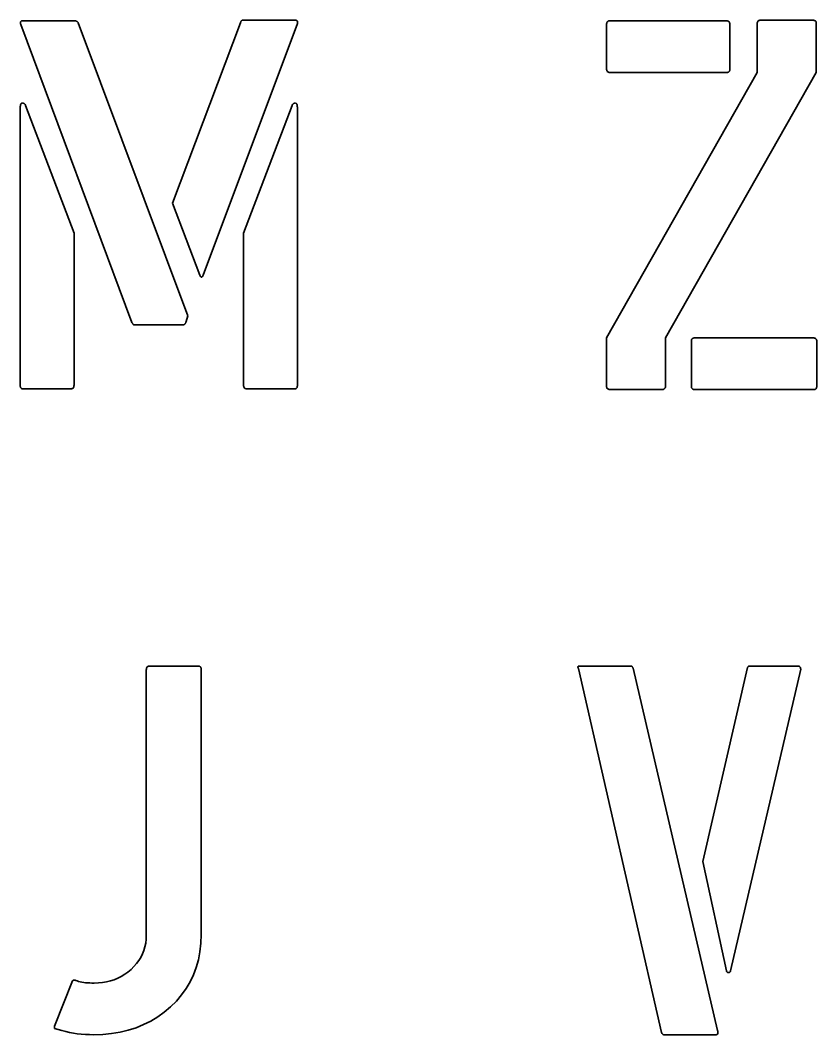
# Model space of a CAD drawing. Extents: x 10 to 410, y -69 to 348.
# Drawn here: x 235.9 to 279.2, y 86 to 141 of the extents above; entities that cross this region are included whole.
import ezdxf

# ---------------------------------------------------------------- set-up
doc = ezdxf.new("R2010")
doc.units = 0

msp = doc.modelspace()

# ---------------------------------------------------------------- linework, layer by layer
at = {"color": 7, "lineweight": 35, "ltscale": 0.000654}
for p, q in [((235.952866, 140.902008), (235.955704, 140.928009)), ((238.904572, 88.960007), (238.929718, 88.95285))]:
    msp.add_line(p, q, dxfattribs=at)
at = {"color": 7, "lineweight": 35, "ltscale": 0.000753}
msp.add_line((235.955704, 140.872009), (235.952866, 140.902008), dxfattribs=at)
at = {"color": 7, "lineweight": 35, "ltscale": 0.00059}
msp.add_line((235.955704, 140.928009), (235.964279, 140.950012), dxfattribs=at)
at = {"color": 7, "lineweight": 35, "ltscale": 0.000574}
for p, q in [((235.964279, 140.950012), (235.978561, 140.968002)), ((236.042572, 136.535431), (236.064285, 136.542862)), ((250.864288, 136.542862), (250.886002, 136.535431))]:
    msp.add_line(p, q, dxfattribs=at)
at = {"color": 7, "lineweight": 35, "ltscale": 0.000611}
for p, q in [((235.978561, 140.968002), (235.998581, 140.98201)), ((274.422852, 138.283997), (274.412842, 138.261719)), ((279.137146, 121.084), (279.127136, 121.061722)), ((245.673141, 105.987137), (245.695435, 105.977142))]:
    msp.add_line(p, q, dxfattribs=at)
at = {"color": 7, "lineweight": 35, "ltscale": 0.00069}
for p, q in [((235.998581, 140.98201), (236.024292, 140.992004)), ((274.417725, 140.916), (274.427734, 140.890289)), ((236.210571, 136.451431), (236.223709, 136.427155)), ((250.704849, 136.427155), (250.718002, 136.451431)), ((279.132019, 123.716003), (279.142029, 123.690292)), ((235.968002, 121.112579), (235.957993, 121.13829)), ((250.970566, 121.13829), (250.960571, 121.112579)), ((267.768005, 121.084), (267.757996, 121.109711)), ((242.869705, 105.981995), (242.895432, 105.992004))]:
    msp.add_line(p, q, dxfattribs=at)
at = {"color": 7, "lineweight": 35, "ltscale": 0.0008}
msp.add_line((236.024292, 140.992004), (236.05571, 140.998016), dxfattribs=at)
at = {"color": 7, "lineweight": 35, "ltscale": 0.00093}
msp.add_line((236.05571, 140.998016), (236.09285, 141), dxfattribs=at)
at = {"color": 7, "lineweight": 35, "ltscale": 0.070715}
for p, q in [((236.09285, 141), (238.921432, 141)), ((273.680023, 86), (270.85144, 86))]:
    msp.add_line(p, q, dxfattribs=at)
at = {"color": 7, "lineweight": 35, "ltscale": 0.000558}
for p, q in [((238.921432, 141), (238.94371, 140.998871)), ((239.053421, 140.944), (239.067719, 140.926865)), ((236.005997, 136.5103), (236.023148, 136.524582)), ((236.064285, 136.542862), (236.086563, 136.541443)), ((250.841995, 136.541443), (250.864288, 136.542862)), ((250.905426, 136.524582), (250.922562, 136.5103))]:
    msp.add_line(p, q, dxfattribs=at)
at = {"color": 7, "lineweight": 35, "ltscale": 0.000536}
msp.add_line((238.94371, 140.998871), (238.964859, 140.995438), dxfattribs=at)
at = {"color": 7, "lineweight": 35, "ltscale": 0.00052}
for p, q in [((238.964859, 140.995438), (238.984848, 140.989716)), ((239.021439, 140.971436), (239.03801, 140.958862))]:
    msp.add_line(p, q, dxfattribs=at)
at = {"color": 7, "lineweight": 35, "ltscale": 0.000512}
for p, q in [((238.984848, 140.989716), (239.003708, 140.98172)), ((239.003708, 140.98172), (239.021439, 140.971436))]:
    msp.add_line(p, q, dxfattribs=at)
at = {"color": 7, "lineweight": 35, "ltscale": 0.000535}
msp.add_line((239.03801, 140.958862), (239.053421, 140.944), dxfattribs=at)
at = {"color": 7, "lineweight": 35, "ltscale": 0.000586}
msp.add_line((239.067719, 140.926865), (239.080856, 140.90744), dxfattribs=at)
at = {"color": 7, "lineweight": 35, "ltscale": 0.00062}
for p, q in [((239.080856, 140.90744), (239.09285, 140.885727)), ((279.058563, 121.006851), (279.034302, 121.001709)), ((245.75029, 105.908569), (245.755432, 105.884293))]:
    msp.add_line(p, q, dxfattribs=at)
at = {"color": 7, "lineweight": 35, "ltscale": 0.424024}
msp.add_line((239.09285, 140.885727), (245.035721, 125.000015), dxfattribs=at)
at = {"color": 7, "lineweight": 35, "ltscale": 0.261086}
msp.add_line((244.207138, 131.114288), (247.892868, 140.885727), dxfattribs=at)
at = {"color": 7, "lineweight": 35, "ltscale": 0.000697}
msp.add_line((247.892868, 140.885727), (247.899139, 140.912872), dxfattribs=at)
at = {"color": 7, "lineweight": 35, "ltscale": 0.000635}
msp.add_line((247.899139, 140.912872), (247.90657, 140.937149), dxfattribs=at)
at = {"color": 7, "lineweight": 35, "ltscale": 0.000577}
for p, q in [((247.90657, 140.937149), (247.915146, 140.958588)), ((279.106018, 140.958572), (279.114563, 140.937149)), ((274.365723, 138.215424), (274.344299, 138.206863)), ((245.741714, 105.930008), (245.75029, 105.908569))]:
    msp.add_line(p, q, dxfattribs=at)
at = {"color": 7, "lineweight": 35, "ltscale": 0.000524}
for p, q in [((247.915146, 140.958588), (247.92485, 140.977158)), ((250.978561, 140.985718), (250.987717, 140.966858))]:
    msp.add_line(p, q, dxfattribs=at)
at = {"color": 7, "lineweight": 35, "ltscale": 0.000477}
msp.add_line((247.92485, 140.977158), (247.935715, 140.992859), dxfattribs=at)
at = {"color": 7, "lineweight": 35, "ltscale": 0.00044}
msp.add_line((247.935715, 140.992859), (247.947708, 141.005722), dxfattribs=at)
at = {"color": 7, "lineweight": 35, "ltscale": 0.000413}
msp.add_line((247.947708, 141.005722), (247.960861, 141.015717), dxfattribs=at)
at = {"color": 7, "lineweight": 35, "ltscale": 0.000399}
msp.add_line((247.960861, 141.015717), (247.975143, 141.022873), dxfattribs=at)
at = {"color": 7, "lineweight": 35, "ltscale": 0.0004}
msp.add_line((247.975143, 141.022873), (247.99057, 141.027145), dxfattribs=at)
at = {"color": 7, "lineweight": 35, "ltscale": 0.000416}
for p, q in [((247.99057, 141.027145), (248.007141, 141.02858)), ((274.365723, 89.371429), (274.349121, 89.372284))]:
    msp.add_line(p, q, dxfattribs=at)
at = {"color": 7, "lineweight": 35, "ltscale": 0.071429}
for p, q in [((248.007141, 141.02858), (250.864288, 141.02858)), ((276.092834, 141.02858), (278.950012, 141.02858)), ((266.251434, 106), (269.108582, 106))]:
    msp.add_line(p, q, dxfattribs=at)
at = {"color": 7, "lineweight": 35, "ltscale": 0.000801}
msp.add_line((250.864288, 141.02858), (250.896286, 141.026871), dxfattribs=at)
at = {"color": 7, "lineweight": 35, "ltscale": 0.000698}
msp.add_line((250.896286, 141.026871), (250.923721, 141.021729), dxfattribs=at)
at = {"color": 7, "lineweight": 35, "ltscale": 0.00061}
for p, q in [((250.923721, 141.021729), (250.946579, 141.013153)), ((279.037415, 141.015717), (279.059692, 141.005722))]:
    msp.add_line(p, q, dxfattribs=at)
at = {"color": 7, "lineweight": 35, "ltscale": 0.000547}
for p, q in [((250.946579, 141.013153), (250.964859, 141.00116)), ((236.146561, 136.520004), (236.164291, 136.507156)), ((250.764282, 136.507156), (250.781998, 136.520004)), ((266.205719, 105.908569), (266.201447, 105.930008))]:
    msp.add_line(p, q, dxfattribs=at)
at = {"color": 7, "lineweight": 35, "ltscale": 0.000516}
msp.add_line((250.964859, 141.00116), (250.978561, 140.985718), dxfattribs=at)
at = {"color": 7, "lineweight": 35, "ltscale": 0.000846}
msp.add_line((250.987717, 140.889725), (250.978561, 140.857147), dxfattribs=at)
at = {"color": 7, "lineweight": 35, "ltscale": 0.000569}
msp.add_line((250.987717, 140.966858), (250.992294, 140.94458), dxfattribs=at)
at = {"color": 7, "lineweight": 35, "ltscale": 0.000738}
for p, q in [((250.992294, 140.918869), (250.987717, 140.889725)), ((238.846298, 121.126587), (238.832291, 121.100586)), ((248.096298, 121.100586), (248.082291, 121.126587)), ((270.932007, 121.098007), (270.917999, 121.072006)), ((238.792282, 121.060577), (238.766281, 121.046585)), ((248.162277, 121.046585), (248.136276, 121.060577)), ((270.877991, 121.031998), (270.85199, 121.018005))]:
    msp.add_line(p, q, dxfattribs=at)
at = {"color": 7, "lineweight": 35, "ltscale": 0.000643}
msp.add_line((250.992294, 140.94458), (250.992294, 140.918869), dxfattribs=at)
at = {"color": 7, "lineweight": 35, "ltscale": 0.00078}
for p, q in [((267.756836, 140.871994), (267.765442, 140.901993)), ((275.928284, 140.900574), (275.936859, 140.930573)), ((267.765442, 138.298004), (267.756836, 138.328003)), ((272.356873, 123.671997), (272.365417, 123.701996)), ((279.022003, 123.793137), (279.052002, 123.784576)), ((272.365417, 121.098007), (272.356873, 121.128006)), ((236.078003, 121.035431), (236.047989, 121.044006)), ((250.880569, 121.044006), (250.850571, 121.035431)), ((242.792572, 105.871994), (242.801147, 105.901993)), ((278.152008, 105.993149), (278.182007, 105.984573))]:
    msp.add_line(p, q, dxfattribs=at)
at = {"color": 7, "lineweight": 35, "ltscale": 0.000716}
for p, q in [((267.765442, 140.901993), (267.777405, 140.927994)), ((274.337708, 140.984573), (274.363708, 140.97258)), ((275.936859, 140.930573), (275.948853, 140.956573)), ((267.777405, 138.272003), (267.765442, 138.298004)), ((272.365417, 123.701996), (272.377441, 123.727997)), ((279.052002, 123.784576), (279.078003, 123.772568)), ((272.377441, 121.072006), (272.365417, 121.098007)), ((236.047989, 121.044006), (236.022003, 121.056015)), ((250.90657, 121.056015), (250.880569, 121.044006)), ((267.848022, 121.015427), (267.822021, 121.027435)), ((242.801147, 105.901993), (242.813141, 105.927994)), ((278.182007, 105.984573), (278.208008, 105.97258))]:
    msp.add_line(p, q, dxfattribs=at)
at = {"color": 7, "lineweight": 35, "ltscale": 0.000672}
for p, q in [((267.777405, 140.927994), (267.792847, 140.949997)), ((274.363708, 140.97258), (274.385712, 140.957138)), ((275.948853, 140.956573), (275.964294, 140.978577)), ((267.792847, 138.25), (267.777405, 138.272003)), ((272.377441, 123.727997), (272.392853, 123.75)), ((236.022003, 121.056015), (236, 121.071442)), ((250.928574, 121.071442), (250.90657, 121.056015)), ((272.392853, 121.050003), (272.377441, 121.072006)), ((267.822021, 121.027435), (267.799988, 121.042862)), ((242.813141, 105.927994), (242.828568, 105.949997))]:
    msp.add_line(p, q, dxfattribs=at)
at = {"color": 7, "lineweight": 35, "ltscale": 0.000652}
for p, q in [((267.792847, 140.949997), (267.811707, 140.968002)), ((275.964294, 140.978577), (275.983154, 140.996567)), ((267.811707, 138.23201), (267.792847, 138.25)), ((272.392853, 123.75), (272.411713, 123.768005)), ((279.099976, 123.757141), (279.117981, 123.738281)), ((236, 121.071442), (235.98201, 121.090302)), ((250.946579, 121.090302), (250.928574, 121.071442)), ((267.799988, 121.042862), (267.781982, 121.061722)), ((272.411713, 121.031998), (272.392853, 121.050003)), ((242.828568, 105.949997), (242.847427, 105.968002)), ((278.22998, 105.957138), (278.247986, 105.938278))]:
    msp.add_line(p, q, dxfattribs=at)
at = {"color": 7, "lineweight": 35, "ltscale": 0.000658}
for p, q in [((267.811707, 140.968002), (267.833984, 140.981995)), ((274.403687, 140.938278), (274.417725, 140.916)), ((275.983154, 140.996567), (276.005432, 141.010574)), ((267.833984, 138.218002), (267.811707, 138.23201)), ((272.411713, 123.768005), (272.434021, 123.781998)), ((279.117981, 123.738281), (279.132019, 123.716003)), ((235.98201, 121.090302), (235.968002, 121.112579)), ((250.960571, 121.112579), (250.946579, 121.090302)), ((272.434021, 121.018005), (272.411713, 121.031998)), ((242.847427, 105.968002), (242.869705, 105.981995)), ((278.247986, 105.938278), (278.262024, 105.916))]:
    msp.add_line(p, q, dxfattribs=at)
at = {"color": 7, "lineweight": 35, "ltscale": 0.000691}
for p, q in [((267.833984, 140.981995), (267.859741, 140.992004)), ((267.859741, 138.207993), (267.833984, 138.218002))]:
    msp.add_line(p, q, dxfattribs=at)
at = {"color": 7, "lineweight": 35, "ltscale": 0.000743}
for p, q in [((267.859741, 140.992004), (267.888855, 140.998001)), ((267.888855, 138.201996), (267.859741, 138.207993)), ((273.794006, 86.112), (273.793152, 86.082291))]:
    msp.add_line(p, q, dxfattribs=at)
at = {"color": 7, "lineweight": 35, "ltscale": 0.000816}
for p, q in [((267.888855, 140.998001), (267.921448, 141)), ((274.433716, 140.861145), (274.43573, 140.828568)), ((267.921448, 138.199997), (267.888855, 138.201996)), ((272.488861, 123.798004), (272.521423, 123.800003)), ((279.14801, 123.661148), (279.150024, 123.628571)), ((235.952011, 121.167435), (235.949997, 121.200012)), ((250.978561, 121.200012), (250.976578, 121.167435)), ((267.752014, 121.138855), (267.75, 121.171432)), ((272.521423, 121), (272.488861, 121.001999)), ((242.924576, 105.998001), (242.957138, 106)), ((245.585709, 106), (245.618301, 105.998566)), ((278.278015, 105.861145), (278.280029, 105.828568))]:
    msp.add_line(p, q, dxfattribs=at)
at = {"color": 7, "lineweight": 35, "ltscale": 0.157857}
msp.add_line((267.921448, 141), (274.235718, 141), dxfattribs=at)
at = {"color": 7, "lineweight": 35, "ltscale": 0.000951}
for p, q in [((274.235718, 141), (274.273712, 140.998291)), ((267.75, 140.800003), (267.751709, 140.837997)), ((275.921448, 140.828568), (275.923157, 140.866577)), ((267.751709, 138.362), (267.75, 138.399994)), ((272.349976, 123.600006), (272.351715, 123.638)), ((238.864288, 121.228577), (238.862289, 121.190582)), ((248.066284, 121.190582), (248.064285, 121.228577)), ((270.950012, 121.199997), (270.947998, 121.162003)), ((272.351715, 121.162003), (272.349976, 121.199997)), ((236.150009, 121.02858), (236.112, 121.030289)), ((238.702286, 121.030579), (238.664291, 121.02858)), ((250.816574, 121.030289), (250.77858, 121.02858)), ((242.785721, 105.800003), (242.78743, 105.837997))]:
    msp.add_line(p, q, dxfattribs=at)
at = {"color": 7, "lineweight": 35, "ltscale": 0.00086}
for p, q in [((274.273712, 140.998291), (274.307739, 140.993149)), ((275.923157, 140.866577), (275.928284, 140.900574)), ((267.751709, 140.837997), (267.756836, 140.871994)), ((267.756836, 138.328003), (267.751709, 138.362)), ((272.351715, 123.638), (272.356873, 123.671997)), ((278.987976, 123.798279), (279.022003, 123.793137)), ((272.356873, 121.128006), (272.351715, 121.162003)), ((236.112, 121.030289), (236.078003, 121.035431)), ((250.850571, 121.035431), (250.816574, 121.030289)), ((267.911987, 121.001709), (267.877991, 121.006851)), ((242.78743, 105.837997), (242.792572, 105.871994)), ((278.117981, 105.998291), (278.152008, 105.993149))]:
    msp.add_line(p, q, dxfattribs=at)
at = {"color": 7, "lineweight": 35, "ltscale": 0.000779}
for p, q in [((274.307739, 140.993149), (274.337708, 140.984573)), ((267.877991, 121.006851), (267.848022, 121.015427))]:
    msp.add_line(p, q, dxfattribs=at)
at = {"color": 7, "lineweight": 35, "ltscale": 0.000651}
for p, q in [((274.385712, 140.957138), (274.403687, 140.938278)), ((244.913132, 124.598297), (244.899704, 124.576004))]:
    msp.add_line(p, q, dxfattribs=at)
at = {"color": 7, "lineweight": 35, "ltscale": 0.000744}
for p, q in [((274.427734, 140.890289), (274.433716, 140.861145)), ((272.459717, 123.792007), (272.488861, 123.798004)), ((279.142029, 123.690292), (279.14801, 123.661148)), ((235.957993, 121.13829), (235.952011, 121.167435)), ((250.976578, 121.167435), (250.970566, 121.13829)), ((267.757996, 121.109711), (267.752014, 121.138855)), ((272.488861, 121.001999), (272.459717, 121.007996)), ((242.895432, 105.992004), (242.924576, 105.998001)), ((278.272003, 105.890289), (278.278015, 105.861145))]:
    msp.add_line(p, q, dxfattribs=at)
at = {"color": 7, "lineweight": 35, "ltscale": 0.000689}
for p, q in [((276.005432, 141.010574), (276.031128, 141.020569)), ((272.434021, 123.781998), (272.459717, 123.792007)), ((272.459717, 121.007996), (272.434021, 121.018005)), ((278.262024, 105.916), (278.272003, 105.890289))]:
    msp.add_line(p, q, dxfattribs=at)
at = {"color": 7, "lineweight": 35, "ltscale": 0.000745}
msp.add_line((276.031128, 141.020569), (276.060303, 141.026566), dxfattribs=at)
at = {"color": 7, "lineweight": 35, "ltscale": 0.000815}
for p, q in [((276.060303, 141.026566), (276.092834, 141.02858)), ((278.950012, 141.02858), (278.982574, 141.027145)), ((274.43573, 138.371429), (274.434265, 138.338852)), ((279.150024, 121.171432), (279.14856, 121.138855))]:
    msp.add_line(p, q, dxfattribs=at)
at = {"color": 7, "lineweight": 35, "ltscale": 0.000736}
for p, q in [((278.982574, 141.027145), (279.011719, 141.022858)), ((274.434265, 138.338852), (274.429993, 138.309708)), ((279.14856, 121.138855), (279.144287, 121.109711)), ((245.618301, 105.998566), (245.64743, 105.994278))]:
    msp.add_line(p, q, dxfattribs=at)
at = {"color": 7, "lineweight": 35, "ltscale": 0.000667}
for p, q in [((279.011719, 141.022858), (279.037415, 141.015717)), ((274.429993, 138.309708), (274.422852, 138.283997)), ((279.144287, 121.109711), (279.137146, 121.084)), ((245.64743, 105.994278), (245.673141, 105.987137))]:
    msp.add_line(p, q, dxfattribs=at)
at = {"color": 7, "lineweight": 35, "ltscale": 0.000571}
for p, q in [((279.059692, 141.005722), (279.078552, 140.992859)), ((236.164291, 136.507156), (236.180862, 136.49144)), ((250.747711, 136.49144), (250.764282, 136.507156)), ((279.127136, 121.061722), (279.114288, 121.042862)), ((273.776001, 86.036575), (273.759735, 86.020569))]:
    msp.add_line(p, q, dxfattribs=at)
at = {"color": 7, "lineweight": 35, "ltscale": 0.000551}
for p, q in [((279.078552, 140.992859), (279.093994, 140.977142)), ((274.400024, 138.242859), (274.384277, 138.227432)), ((279.114288, 121.042862), (279.098572, 121.027435)), ((245.714279, 105.964279), (245.729721, 105.948578))]:
    msp.add_line(p, q, dxfattribs=at)
at = {"color": 7, "lineweight": 35, "ltscale": 0.000553}
for p, q in [((279.093994, 140.977142), (279.106018, 140.958572)), ((274.384277, 138.227432), (274.365723, 138.215424)), ((279.098572, 121.027435), (279.080017, 121.015427)), ((245.729721, 105.948578), (245.741714, 105.930008))]:
    msp.add_line(p, q, dxfattribs=at)
at = {"color": 7, "lineweight": 35, "ltscale": 0.000621}
for p, q in [((279.114563, 140.937149), (279.11969, 140.912857)), ((274.344299, 138.206863), (274.320007, 138.201706))]:
    msp.add_line(p, q, dxfattribs=at)
at = {"color": 7, "lineweight": 35, "ltscale": 0.00068}
for p, q in [((279.11969, 140.912857), (279.121429, 140.885712)), ((274.320007, 138.201706), (274.292847, 138.199997)), ((279.034302, 121.001709), (279.007141, 121)), ((245.755432, 105.884293), (245.757156, 105.857147))]:
    msp.add_line(p, q, dxfattribs=at)
at = {"color": 7, "lineweight": 35, "ltscale": 0.067143}
msp.add_line((279.121429, 140.885712), (279.121429, 138.199997), dxfattribs=at)
at = {"color": 7, "lineweight": 35, "ltscale": 0.000877}
msp.add_line((235.964279, 140.838013), (235.955704, 140.872009), dxfattribs=at)
at = {"color": 7, "lineweight": 35, "ltscale": 0.001015}
msp.add_line((235.978561, 140.800003), (235.964279, 140.838013), dxfattribs=at)
at = {"color": 7, "lineweight": 35, "ltscale": 0.431464}
msp.add_line((242.007141, 124.628586), (235.978561, 140.800003), dxfattribs=at)
at = {"color": 7, "lineweight": 35, "ltscale": 0.364583}
msp.add_line((250.978561, 140.857147), (245.864288, 127.200012), dxfattribs=at)
at = {"color": 7, "lineweight": 35, "ltscale": 0.06}
for p, q in [((267.75, 138.399994), (267.75, 140.800003)), ((272.349976, 121.199997), (272.349976, 123.600006))]:
    msp.add_line(p, q, dxfattribs=at)
at = {"color": 7, "lineweight": 35, "ltscale": 0.061428}
for p, q in [((274.43573, 140.828568), (274.43573, 138.371429)), ((279.150024, 123.628571), (279.150024, 121.171432))]:
    msp.add_line(p, q, dxfattribs=at)
at = {"color": 7, "lineweight": 35, "ltscale": 0.065714}
for p, q in [((275.921448, 138.199997), (275.921448, 140.828568)), ((267.75, 121.171432), (267.75, 123.800003)), ((242.957138, 106), (245.585709, 106))]:
    msp.add_line(p, q, dxfattribs=at)
at = {"color": 7, "lineweight": 35, "ltscale": 0.413924}
msp.add_line((267.75, 123.800003), (275.921448, 138.199997), dxfattribs=at)
at = {"color": 7, "lineweight": 35, "ltscale": 0.159285}
msp.add_line((274.292847, 138.199997), (267.921448, 138.199997), dxfattribs=at)
at = {"color": 7, "lineweight": 35, "ltscale": 0.413923}
msp.add_line((279.121429, 138.199997), (270.950012, 123.800003), dxfattribs=at)
at = {"color": 7, "lineweight": 35, "ltscale": 0.00057}
for p, q in [((274.412842, 138.261719), (274.400024, 138.242859)), ((245.695435, 105.977142), (245.714279, 105.964279))]:
    msp.add_line(p, q, dxfattribs=at)
at = {"color": 7, "lineweight": 35, "ltscale": 0.000666}
for p, q in [((235.968277, 136.446869), (235.978561, 136.471436)), ((250.949997, 136.471436), (250.960281, 136.446869))]:
    msp.add_line(p, q, dxfattribs=at)
at = {"color": 7, "lineweight": 35, "ltscale": 0.000615}
for p, q in [((235.978561, 136.471436), (235.991135, 136.492584)), ((250.937424, 136.492584), (250.949997, 136.471436))]:
    msp.add_line(p, q, dxfattribs=at)
at = {"color": 7, "lineweight": 35, "ltscale": 0.000578}
for p, q in [((235.991135, 136.492584), (236.005997, 136.5103)), ((250.922562, 136.5103), (250.937424, 136.492584)), ((279.080017, 121.015427), (279.058563, 121.006851))]:
    msp.add_line(p, q, dxfattribs=at)
at = {"color": 7, "lineweight": 35, "ltscale": 0.000556}
for p, q in [((236.023148, 136.524582), (236.042572, 136.535431)), ((250.886002, 136.535431), (250.905426, 136.524582))]:
    msp.add_line(p, q, dxfattribs=at)
at = {"color": 7, "lineweight": 35, "ltscale": 0.000539}
for p, q in [((236.086563, 136.541443), (236.107712, 136.537155)), ((250.820847, 136.537155), (250.841995, 136.541443))]:
    msp.add_line(p, q, dxfattribs=at)
at = {"color": 7, "lineweight": 35, "ltscale": 0.000531}
for p, q in [((236.107712, 136.537155), (236.127716, 136.530014)), ((250.800858, 136.530014), (250.820847, 136.537155)), ((244.885712, 124.557144), (244.87114, 124.541718))]:
    msp.add_line(p, q, dxfattribs=at)
at = {"color": 7, "lineweight": 35, "ltscale": 0.000533}
msp.add_line((236.127716, 136.530014), (236.146561, 136.520004), dxfattribs=at)
at = {"color": 7, "lineweight": 35, "ltscale": 0.000604}
for p, q in [((236.180862, 136.49144), (236.196289, 136.47287)), ((250.732285, 136.47287), (250.747711, 136.49144))]:
    msp.add_line(p, q, dxfattribs=at)
at = {"color": 7, "lineweight": 35, "ltscale": 0.000644}
for p, q in [((236.196289, 136.47287), (236.210571, 136.451431)), ((250.718002, 136.451431), (250.732285, 136.47287))]:
    msp.add_line(p, q, dxfattribs=at)
at = {"color": 7, "lineweight": 35, "ltscale": 0.000534}
msp.add_line((250.781998, 136.520004), (250.800858, 136.530014), dxfattribs=at)
at = {"color": 7, "lineweight": 35, "ltscale": 0.000958}
for p, q in [((235.949997, 136.314301), (235.951141, 136.352585)), ((250.977432, 136.352585), (250.978561, 136.314301))]:
    msp.add_line(p, q, dxfattribs=at)
at = {"color": 7, "lineweight": 35, "ltscale": 0.377857}
for p, q in [((235.949997, 121.200012), (235.949997, 136.314301)), ((250.978561, 136.314301), (250.978561, 121.200012))]:
    msp.add_line(p, q, dxfattribs=at)
at = {"color": 7, "lineweight": 35, "ltscale": 0.000875}
for p, q in [((235.951141, 136.352585), (235.954575, 136.387436)), ((250.973999, 136.387436), (250.977432, 136.352585))]:
    msp.add_line(p, q, dxfattribs=at)
at = {"color": 7, "lineweight": 35, "ltscale": 0.000799}
for p, q in [((235.954575, 136.387436), (235.960281, 136.418869)), ((250.968292, 136.418869), (250.973999, 136.387436))]:
    msp.add_line(p, q, dxfattribs=at)
at = {"color": 7, "lineweight": 35, "ltscale": 0.000728}
for p, q in [((235.960281, 136.418869), (235.968277, 136.446869)), ((250.960281, 136.446869), (250.968292, 136.418869))]:
    msp.add_line(p, q, dxfattribs=at)
at = {"color": 7, "lineweight": 35, "ltscale": 0.000742}
for p, q in [((236.223709, 136.427155), (236.235718, 136.400009)), ((250.692856, 136.400009), (250.704849, 136.427155))]:
    msp.add_line(p, q, dxfattribs=at)
at = {"color": 7, "lineweight": 35, "ltscale": 0.184927}
for p, q in [((236.235718, 136.400009), (238.864288, 129.485718)), ((248.064285, 129.485718), (250.692856, 136.400009))]:
    msp.add_line(p, q, dxfattribs=at)
at = {"color": 7, "lineweight": 35, "ltscale": 0.104669}
msp.add_line((245.692856, 127.200012), (244.207138, 131.114288), dxfattribs=at)
at = {"color": 7, "lineweight": 35, "ltscale": 0.206429}
for p, q in [((238.864288, 129.485718), (238.864288, 121.228577)), ((248.064285, 121.228577), (248.064285, 129.485718))]:
    msp.add_line(p, q, dxfattribs=at)
at = {"color": 7, "lineweight": 35, "ltscale": 0.001115}
for p, q in [((245.710007, 127.158859), (245.692856, 127.200012)), ((245.864288, 127.200012), (245.847137, 127.158859))]:
    msp.add_line(p, q, dxfattribs=at)
at = {"color": 7, "lineweight": 35, "ltscale": 0.000907}
for p, q in [((245.727142, 127.126862), (245.710007, 127.158859)), ((245.847137, 127.158859), (245.830002, 127.126862))]:
    msp.add_line(p, q, dxfattribs=at)
at = {"color": 7, "lineweight": 35, "ltscale": 0.000714}
for p, q in [((245.744278, 127.104004), (245.727142, 127.126862)), ((245.830002, 127.126862), (245.812851, 127.104004))]:
    msp.add_line(p, q, dxfattribs=at)
at = {"color": 7, "lineweight": 35, "ltscale": 0.000549}
for p, q in [((245.761429, 127.090302), (245.744278, 127.104004)), ((245.812851, 127.104004), (245.795715, 127.090302))]:
    msp.add_line(p, q, dxfattribs=at)
at = {"color": 7, "lineweight": 35, "ltscale": 0.000444}
msp.add_line((245.77858, 127.085724), (245.761429, 127.090302), dxfattribs=at)
at = {"color": 7, "lineweight": 35, "ltscale": 0.000443}
msp.add_line((245.795715, 127.090302), (245.77858, 127.085724), dxfattribs=at)
at = {"color": 7, "lineweight": 35, "ltscale": 0.008144}
msp.add_line((245.035721, 125.000015), (244.949997, 124.68573), dxfattribs=at)
at = {"color": 7, "lineweight": 35, "ltscale": 0.000499}
for p, q in [((242.01828, 124.612015), (242.007141, 124.628586)), ((269.183167, 105.902283), (269.194305, 105.885712))]:
    msp.add_line(p, q, dxfattribs=at)
at = {"color": 7, "lineweight": 35, "ltscale": 0.000468}
for p, q in [((242.028854, 124.596573), (242.01828, 124.612015)), ((269.172577, 105.917709), (269.183167, 105.902283)), ((270.782867, 86.041138), (270.771454, 86.056))]:
    msp.add_line(p, q, dxfattribs=at)
at = {"color": 7, "lineweight": 35, "ltscale": 0.000436}
for p, q in [((242.038864, 124.582291), (242.028854, 124.596573)), ((269.162598, 105.931992), (269.172577, 105.917709)), ((274.257721, 89.440857), (274.251434, 89.457138)), ((274.47998, 89.457138), (274.473694, 89.440857))]:
    msp.add_line(p, q, dxfattribs=at)
at = {"color": 7, "lineweight": 35, "ltscale": 0.000404}
msp.add_line((242.048294, 124.569153), (242.038864, 124.582291), dxfattribs=at)
at = {"color": 7, "lineweight": 35, "ltscale": 0.000373}
for p, q in [((242.057144, 124.557144), (242.048294, 124.569153)), ((269.144287, 105.957138), (269.153168, 105.945145)), ((274.33374, 89.374863), (274.319427, 89.379135)), ((274.411987, 89.379135), (274.397705, 89.374863))]:
    msp.add_line(p, q, dxfattribs=at)
at = {"color": 7, "lineweight": 35, "ltscale": 0.000341}
for p, q in [((242.06543, 124.546295), (242.057144, 124.557144)), ((269.136017, 105.968002), (269.144287, 105.957138))]:
    msp.add_line(p, q, dxfattribs=at)
at = {"color": 7, "lineweight": 35, "ltscale": 0.00031}
for p, q in [((242.073135, 124.536575), (242.06543, 124.546295)), ((269.128296, 105.977707), (269.136017, 105.968002))]:
    msp.add_line(p, q, dxfattribs=at)
at = {"color": 7, "lineweight": 35, "ltscale": 0.000279}
for p, q in [((242.080276, 124.528015), (242.073135, 124.536575)), ((269.121155, 105.986282), (269.128296, 105.977707))]:
    msp.add_line(p, q, dxfattribs=at)
at = {"color": 7, "lineweight": 35, "ltscale": 0.000248}
for p, q in [((242.086868, 124.520584), (242.080276, 124.528015)), ((269.114594, 105.993713), (269.121155, 105.986282))]:
    msp.add_line(p, q, dxfattribs=at)
at = {"color": 7, "lineweight": 35, "ltscale": 0.000217}
for p, q in [((242.09285, 124.514297), (242.086868, 124.520584)), ((269.108582, 106), (269.114594, 105.993713))]:
    msp.add_line(p, q, dxfattribs=at)
at = {"color": 7, "lineweight": 35, "ltscale": 0.067857}
msp.add_line((244.807144, 124.514297), (242.09285, 124.514297), dxfattribs=at)
at = {"color": 7, "lineweight": 35, "ltscale": 0.000424}
msp.add_line((244.824005, 124.516006), (244.807144, 124.514297), dxfattribs=at)
at = {"color": 7, "lineweight": 35, "ltscale": 0.000427}
msp.add_line((244.840286, 124.521149), (244.824005, 124.516006), dxfattribs=at)
at = {"color": 7, "lineweight": 35, "ltscale": 0.000448}
msp.add_line((244.856003, 124.529724), (244.840286, 124.521149), dxfattribs=at)
at = {"color": 7, "lineweight": 35, "ltscale": 0.000483}
msp.add_line((244.87114, 124.541718), (244.856003, 124.529724), dxfattribs=at)
at = {"color": 7, "lineweight": 35, "ltscale": 0.000587}
msp.add_line((244.899704, 124.576004), (244.885712, 124.557144), dxfattribs=at)
at = {"color": 7, "lineweight": 35, "ltscale": 0.000719}
msp.add_line((244.925995, 124.624008), (244.913132, 124.598297), dxfattribs=at)
at = {"color": 7, "lineweight": 35, "ltscale": 0.000791}
for p, q in [((244.938278, 124.653152), (244.925995, 124.624008)), ((248.082291, 121.126587), (248.072281, 121.156586)), ((270.942017, 121.128006), (270.932007, 121.098007)), ((238.766281, 121.046585), (238.736282, 121.036575)), ((248.192276, 121.036575), (248.162277, 121.046585))]:
    msp.add_line(p, q, dxfattribs=at)
at = {"color": 7, "lineweight": 35, "ltscale": 0.000866}
msp.add_line((244.949997, 124.68573), (244.938278, 124.653152), dxfattribs=at)
at = {"color": 7, "lineweight": 35, "ltscale": 0.065}
msp.add_line((270.950012, 123.800003), (270.950012, 121.199997), dxfattribs=at)
at = {"color": 7, "lineweight": 35, "ltscale": 0.160715}
msp.add_line((272.521423, 123.800003), (278.950012, 123.800003), dxfattribs=at)
at = {"color": 7, "lineweight": 35, "ltscale": 0.00095}
for p, q in [((278.950012, 123.800003), (278.987976, 123.798279)), ((278.080017, 106), (278.117981, 105.998291))]:
    msp.add_line(p, q, dxfattribs=at)
at = {"color": 7, "lineweight": 35, "ltscale": 0.000671}
for p, q in [((279.078003, 123.772568), (279.099976, 123.757141)), ((278.208008, 105.97258), (278.22998, 105.957138))]:
    msp.add_line(p, q, dxfattribs=at)
at = {"color": 7, "lineweight": 35, "ltscale": 0.000711}
for p, q in [((238.814285, 121.078583), (238.792282, 121.060577)), ((238.832291, 121.100586), (238.814285, 121.078583)), ((248.114288, 121.078583), (248.096298, 121.100586)), ((270.900024, 121.050003), (270.877991, 121.031998))]:
    msp.add_line(p, q, dxfattribs=at)
at = {"color": 7, "lineweight": 35, "ltscale": 0.00079}
for p, q in [((238.856277, 121.156586), (238.846298, 121.126587)), ((270.85199, 121.018005), (270.822021, 121.007996))]:
    msp.add_line(p, q, dxfattribs=at)
at = {"color": 7, "lineweight": 35, "ltscale": 0.000863}
for p, q in [((238.862289, 121.190582), (238.856277, 121.156586)), ((248.072281, 121.156586), (248.066284, 121.190582)), ((270.947998, 121.162003), (270.942017, 121.128006)), ((238.736282, 121.036575), (238.702286, 121.030579)), ((248.226273, 121.030579), (248.192276, 121.036575)), ((270.822021, 121.007996), (270.788025, 121.001999))]:
    msp.add_line(p, q, dxfattribs=at)
at = {"color": 7, "lineweight": 35, "ltscale": 0.00071}
for p, q in [((248.136276, 121.060577), (248.114288, 121.078583)), ((270.917999, 121.072006), (270.900024, 121.050003))]:
    msp.add_line(p, q, dxfattribs=at)
at = {"color": 7, "lineweight": 35, "ltscale": 0.000657}
msp.add_line((267.781982, 121.061722), (267.768005, 121.084), dxfattribs=at)
at = {"color": 7, "lineweight": 35, "ltscale": 0.062857}
for p, q in [((238.664291, 121.02858), (236.150009, 121.02858)), ((250.77858, 121.02858), (248.264282, 121.02858))]:
    msp.add_line(p, q, dxfattribs=at)
at = {"color": 7, "lineweight": 35, "ltscale": 0.000952}
for p, q in [((248.264282, 121.02858), (248.226273, 121.030579)), ((267.950012, 121), (267.911987, 121.001709)), ((270.788025, 121.001999), (270.75, 121))]:
    msp.add_line(p, q, dxfattribs=at)
at = {"color": 7, "lineweight": 35, "ltscale": 0.07}
msp.add_line((270.75, 121), (267.950012, 121), dxfattribs=at)
at = {"color": 7, "lineweight": 35, "ltscale": 0.162143}
msp.add_line((279.007141, 121), (272.521423, 121), dxfattribs=at)
at = {"color": 7, "lineweight": 35, "ltscale": 0.36}
msp.add_line((242.785721, 91.399994), (242.785721, 105.800003), dxfattribs=at)
at = {"color": 7, "lineweight": 35, "ltscale": 0.360714}
msp.add_line((245.757156, 105.857147), (245.757156, 91.428574), dxfattribs=at)
at = {"color": 7, "lineweight": 35, "ltscale": 0.000394}
for p, q in [((266.200012, 105.948578), (266.201447, 105.964279)), ((238.792572, 88.929993), (238.801712, 88.942856))]:
    msp.add_line(p, q, dxfattribs=at)
at = {"color": 7, "lineweight": 35, "ltscale": 0.000466}
msp.add_line((266.201447, 105.930008), (266.200012, 105.948578), dxfattribs=at)
at = {"color": 7, "lineweight": 35, "ltscale": 0.000339}
msp.add_line((266.201447, 105.964279), (266.205719, 105.977142), dxfattribs=at)
at = {"color": 7, "lineweight": 35, "ltscale": 0.000307}
msp.add_line((266.205719, 105.977142), (266.21286, 105.987137), dxfattribs=at)
at = {"color": 7, "lineweight": 35, "ltscale": 0.000633}
msp.add_line((266.21286, 105.884293), (266.205719, 105.908569), dxfattribs=at)
at = {"color": 7, "lineweight": 35, "ltscale": 0.000308}
msp.add_line((266.21286, 105.987137), (266.22287, 105.994293), dxfattribs=at)
at = {"color": 7, "lineweight": 35, "ltscale": 0.000723}
msp.add_line((266.22287, 105.857147), (266.21286, 105.884293), dxfattribs=at)
at = {"color": 7, "lineweight": 35, "ltscale": 0.000338}
msp.add_line((266.22287, 105.994293), (266.235718, 105.998566), dxfattribs=at)
at = {"color": 7, "lineweight": 35}
for p, q in [((270.737152, 86.114288), (266.22287, 105.857147)), ((269.194305, 105.885712), (273.765717, 86.228577))]:
    msp.add_line(p, q, dxfattribs=at)
at = {"color": 7, "lineweight": 35, "ltscale": 0.000395}
msp.add_line((266.235718, 105.998566), (266.251434, 106), dxfattribs=at)
at = {"color": 7, "lineweight": 35, "ltscale": 0.000405}
msp.add_line((269.153168, 105.945145), (269.162598, 105.931992), dxfattribs=at)
at = {"color": 7, "lineweight": 35, "ltscale": 0.269778}
msp.add_line((272.965729, 95.399994), (275.394287, 105.914291), dxfattribs=at)
at = {"color": 7, "lineweight": 35, "ltscale": 0.420167}
msp.add_line((278.280029, 105.828568), (274.47998, 89.457138), dxfattribs=at)
at = {"color": 7, "lineweight": 35, "ltscale": 0.000494}
msp.add_line((275.394287, 105.914291), (275.405457, 105.930573), dxfattribs=at)
at = {"color": 7, "lineweight": 35, "ltscale": 0.00045}
msp.add_line((275.405457, 105.930573), (275.416016, 105.945145), dxfattribs=at)
at = {"color": 7, "lineweight": 35, "ltscale": 0.000407}
msp.add_line((275.416016, 105.945145), (275.426025, 105.957993), dxfattribs=at)
at = {"color": 7, "lineweight": 35, "ltscale": 0.000365}
msp.add_line((275.426025, 105.957993), (275.435425, 105.969147), dxfattribs=at)
at = {"color": 7, "lineweight": 35, "ltscale": 0.000323}
msp.add_line((275.435425, 105.969147), (275.444275, 105.978577), dxfattribs=at)
at = {"color": 7, "lineweight": 35, "ltscale": 0.000283}
msp.add_line((275.444275, 105.978577), (275.452576, 105.986282), dxfattribs=at)
at = {"color": 7, "lineweight": 35, "ltscale": 0.000244}
msp.add_line((275.452576, 105.986282), (275.460266, 105.992279), dxfattribs=at)
at = {"color": 7, "lineweight": 35, "ltscale": 0.000209}
msp.add_line((275.460266, 105.992279), (275.467438, 105.996567), dxfattribs=at)
at = {"color": 7, "lineweight": 35, "ltscale": 0.000176}
msp.add_line((275.467438, 105.996567), (275.473999, 105.999146), dxfattribs=at)
at = {"color": 7, "lineweight": 35, "ltscale": 0.000151}
msp.add_line((275.473999, 105.999146), (275.47998, 106), dxfattribs=at)
at = {"color": 7, "lineweight": 35, "ltscale": 0.065001}
msp.add_line((275.47998, 106), (278.080017, 106), dxfattribs=at)
at = {"color": 7, "lineweight": 35, "ltscale": 0.152009}
msp.add_line((274.251434, 89.457138), (272.965729, 95.399994), dxfattribs=at)
at = {"color": 7, "lineweight": 35, "ltscale": 0.005482}
msp.add_line((242.77742, 91.180862), (242.785721, 91.399994), dxfattribs=at)
at = {"color": 7, "lineweight": 35, "ltscale": 0.011786}
msp.add_line((245.757156, 91.428574), (245.74057, 90.957428), dxfattribs=at)
at = {"color": 7, "lineweight": 35, "ltscale": 0.005211}
msp.add_line((242.711136, 90.764862), (242.752579, 90.969147), dxfattribs=at)
at = {"color": 7, "lineweight": 35, "ltscale": 0.005329}
msp.add_line((242.752579, 90.969147), (242.77742, 91.180862), dxfattribs=at)
at = {"color": 7, "lineweight": 35, "ltscale": 0.011404}
msp.add_line((245.74057, 90.957428), (245.690857, 90.503998), dxfattribs=at)
at = {"color": 7, "lineweight": 35, "ltscale": 0.005088}
msp.add_line((242.487442, 90.196579), (242.578568, 90.378571), dxfattribs=at)
at = {"color": 7, "lineweight": 35, "ltscale": 0.005089}
msp.add_line((242.578568, 90.378571), (242.653152, 90.567993), dxfattribs=at)
at = {"color": 7, "lineweight": 35, "ltscale": 0.005131}
msp.add_line((242.653152, 90.567993), (242.711136, 90.764862), dxfattribs=at)
at = {"color": 7, "lineweight": 35, "ltscale": 0.011088}
msp.add_line((245.690857, 90.503998), (245.608002, 90.068283), dxfattribs=at)
at = {"color": 7, "lineweight": 35, "ltscale": 0.005324}
msp.add_line((242.114578, 89.695145), (242.255432, 89.854858), dxfattribs=at)
at = {"color": 7, "lineweight": 35, "ltscale": 0.005207}
msp.add_line((242.255432, 89.854858), (242.379715, 90.022003), dxfattribs=at)
at = {"color": 7, "lineweight": 35, "ltscale": 0.005128}
msp.add_line((242.379715, 90.022003), (242.487442, 90.196579), dxfattribs=at)
at = {"color": 7, "lineweight": 35, "ltscale": 0.010845}
msp.add_line((245.608002, 90.068283), (245.492004, 89.650284), dxfattribs=at)
at = {"color": 7, "lineweight": 35, "ltscale": 0.005322}
for p, q in [((241.239426, 89.067429), (241.429153, 89.164001)), ((241.042862, 88.985718), (241.239426, 89.067429))]:
    msp.add_line(p, q, dxfattribs=at)
at = {"color": 7, "lineweight": 35, "ltscale": 0.005353}
for p, q in [((241.429153, 89.164001), (241.612, 89.275421)), ((240.839432, 88.918854), (241.042862, 88.985718))]:
    msp.add_line(p, q, dxfattribs=at)
at = {"color": 7, "lineweight": 35, "ltscale": 0.005416}
for p, q in [((241.612, 89.275421), (241.78801, 89.401718)), ((240.629135, 88.866852), (240.839432, 88.918854))]:
    msp.add_line(p, q, dxfattribs=at)
at = {"color": 7, "lineweight": 35, "ltscale": 0.005507}
for p, q in [((241.78801, 89.401718), (241.957138, 89.542862)), ((240.412003, 88.829712), (240.629135, 88.866852))]:
    msp.add_line(p, q, dxfattribs=at)
at = {"color": 7, "lineweight": 35, "ltscale": 0.005476}
msp.add_line((241.957138, 89.542862), (242.114578, 89.695145), dxfattribs=at)
at = {"color": 7, "lineweight": 35, "ltscale": 0.010594}
msp.add_line((245.34285, 89.25), (245.160568, 88.867432), dxfattribs=at)
at = {"color": 7, "lineweight": 35, "ltscale": 0.010679}
msp.add_line((245.492004, 89.650284), (245.34285, 89.25), dxfattribs=at)
at = {"color": 7, "lineweight": 35, "ltscale": 0.000409}
msp.add_line((274.265137, 89.426285), (274.257721, 89.440857), dxfattribs=at)
at = {"color": 7, "lineweight": 35, "ltscale": 0.000387}
for p, q in [((274.273743, 89.413422), (274.265137, 89.426285)), ((274.466309, 89.426285), (274.457703, 89.413422)), ((238.813141, 88.95285), (238.826859, 88.960007))]:
    msp.add_line(p, q, dxfattribs=at)
at = {"color": 7, "lineweight": 35, "ltscale": 0.000369}
for p, q in [((274.283447, 89.402283), (274.273743, 89.413422)), ((274.457703, 89.413422), (274.447998, 89.402283))]:
    msp.add_line(p, q, dxfattribs=at)
at = {"color": 7, "lineweight": 35, "ltscale": 0.00036}
for p, q in [((274.294312, 89.392853), (274.283447, 89.402283)), ((274.447998, 89.402283), (274.437134, 89.392853))]:
    msp.add_line(p, q, dxfattribs=at)
at = {"color": 7, "lineweight": 35, "ltscale": 0.000356}
for p, q in [((274.306274, 89.385147), (274.294312, 89.392853)), ((274.437134, 89.392853), (274.425171, 89.385147))]:
    msp.add_line(p, q, dxfattribs=at)
at = {"color": 7, "lineweight": 35, "ltscale": 0.000362}
for p, q in [((274.319427, 89.379135), (274.306274, 89.385147)), ((274.425171, 89.385147), (274.411987, 89.379135))]:
    msp.add_line(p, q, dxfattribs=at)
at = {"color": 7, "lineweight": 35, "ltscale": 0.00039}
msp.add_line((274.349121, 89.372284), (274.33374, 89.374863), dxfattribs=at)
at = {"color": 7, "lineweight": 35, "ltscale": 0.000415}
msp.add_line((274.382294, 89.372284), (274.365723, 89.371429), dxfattribs=at)
at = {"color": 7, "lineweight": 35, "ltscale": 0.000391}
msp.add_line((274.397705, 89.374863), (274.382294, 89.372284), dxfattribs=at)
at = {"color": 7, "lineweight": 35, "ltscale": 0.000408}
msp.add_line((274.473694, 89.440857), (274.466309, 89.426285), dxfattribs=at)
at = {"color": 7, "lineweight": 35, "ltscale": 0.066055}
msp.add_line((237.814285, 86.457138), (238.785706, 88.914291), dxfattribs=at)
at = {"color": 7, "lineweight": 35, "ltscale": 0.000428}
msp.add_line((238.785706, 88.914291), (238.792572, 88.929993), dxfattribs=at)
at = {"color": 7, "lineweight": 35, "ltscale": 0.00038}
msp.add_line((238.801712, 88.942856), (238.813141, 88.95285), dxfattribs=at)
at = {"color": 7, "lineweight": 35, "ltscale": 0.000414}
msp.add_line((238.826859, 88.960007), (238.84285, 88.964279), dxfattribs=at)
at = {"color": 7, "lineweight": 35, "ltscale": 0.000459}
msp.add_line((238.84285, 88.964279), (238.861145, 88.965714), dxfattribs=at)
at = {"color": 7, "lineweight": 35, "ltscale": 0.000515}
for p, q in [((238.861145, 88.965714), (238.881714, 88.964279)), ((270.771454, 86.056), (270.76001, 86.073135))]:
    msp.add_line(p, q, dxfattribs=at)
at = {"color": 7, "lineweight": 35, "ltscale": 0.000581}
msp.add_line((238.881714, 88.964279), (238.904572, 88.960007), dxfattribs=at)
at = {"color": 7, "lineweight": 35, "ltscale": 0.00073}
msp.add_line((238.929718, 88.95285), (238.957138, 88.942856), dxfattribs=at)
at = {"color": 7, "lineweight": 35, "ltscale": 0.002038}
msp.add_line((238.957138, 88.942856), (239.034012, 88.91571), dxfattribs=at)
at = {"color": 7, "lineweight": 35, "ltscale": 0.002138}
msp.add_line((239.034012, 88.91571), (239.116013, 88.891434), dxfattribs=at)
at = {"color": 7, "lineweight": 35, "ltscale": 0.002243}
msp.add_line((239.116013, 88.891434), (239.20314, 88.869995), dxfattribs=at)
at = {"color": 7, "lineweight": 35, "ltscale": 0.002353}
msp.add_line((239.20314, 88.869995), (239.295425, 88.851425), dxfattribs=at)
at = {"color": 7, "lineweight": 35, "ltscale": 0.002468}
msp.add_line((239.295425, 88.851425), (239.392868, 88.835709), dxfattribs=at)
at = {"color": 7, "lineweight": 35, "ltscale": 0.002584}
msp.add_line((239.392868, 88.835709), (239.495438, 88.822861), dxfattribs=at)
at = {"color": 7, "lineweight": 35, "ltscale": 0.002704}
msp.add_line((239.495438, 88.822861), (239.603149, 88.812851), dxfattribs=at)
at = {"color": 7, "lineweight": 35, "ltscale": 0.002827}
msp.add_line((239.603149, 88.812851), (239.716003, 88.80571), dxfattribs=at)
at = {"color": 7, "lineweight": 35, "ltscale": 0.002952}
msp.add_line((239.716003, 88.80571), (239.834, 88.801422), dxfattribs=at)
at = {"color": 7, "lineweight": 35, "ltscale": 0.003079}
msp.add_line((239.834, 88.801422), (239.957138, 88.800003), dxfattribs=at)
at = {"color": 7, "lineweight": 35, "ltscale": 0.005775}
msp.add_line((239.957138, 88.800003), (240.188004, 88.807434), dxfattribs=at)
at = {"color": 7, "lineweight": 35, "ltscale": 0.005628}
msp.add_line((240.188004, 88.807434), (240.412003, 88.829712), dxfattribs=at)
at = {"color": 7, "lineweight": 35, "ltscale": 0.010593}
msp.add_line((245.160568, 88.867432), (244.945145, 88.502579), dxfattribs=at)
at = {"color": 7, "lineweight": 35, "ltscale": 0.010836}
msp.add_line((244.696579, 88.155426), (244.414871, 87.826004), dxfattribs=at)
at = {"color": 7, "lineweight": 35, "ltscale": 0.010674}
msp.add_line((244.945145, 88.502579), (244.696579, 88.155426), dxfattribs=at)
at = {"color": 7, "lineweight": 35, "ltscale": 0.011135}
msp.add_line((244.100006, 87.514282), (243.759995, 87.226578), dxfattribs=at)
at = {"color": 7, "lineweight": 35, "ltscale": 0.011077}
msp.add_line((244.414871, 87.826004), (244.100006, 87.514282), dxfattribs=at)
at = {"color": 7, "lineweight": 35, "ltscale": 0.010945}
msp.add_line((243.402863, 86.969147), (243.02858, 86.742004), dxfattribs=at)
at = {"color": 7, "lineweight": 35, "ltscale": 0.011006}
msp.add_line((243.759995, 87.226578), (243.402863, 86.969147), dxfattribs=at)
at = {"color": 7, "lineweight": 35, "ltscale": 0.000301}
msp.add_line((237.800003, 86.385712), (237.800568, 86.39772), dxfattribs=at)
at = {"color": 7, "lineweight": 35, "ltscale": 0.000331}
msp.add_line((237.800568, 86.39772), (237.802292, 86.410858), dxfattribs=at)
at = {"color": 7, "lineweight": 35, "ltscale": 0.000364}
msp.add_line((237.802292, 86.410858), (237.805145, 86.42514), dxfattribs=at)
at = {"color": 7, "lineweight": 35, "ltscale": 0.000398}
msp.add_line((237.805145, 86.42514), (237.809143, 86.440567), dxfattribs=at)
at = {"color": 7, "lineweight": 35, "ltscale": 0.000434}
msp.add_line((237.809143, 86.440567), (237.814285, 86.457138), dxfattribs=at)
at = {"color": 7, "lineweight": 35, "ltscale": 0.01103}
msp.add_line((242.637146, 86.545135), (242.228577, 86.378571), dxfattribs=at)
at = {"color": 7, "lineweight": 35, "ltscale": 0.010954}
msp.add_line((243.02858, 86.742004), (242.637146, 86.545135), dxfattribs=at)
at = {"color": 7, "lineweight": 35, "ltscale": 0.000272}
msp.add_line((237.800568, 86.374863), (237.800003, 86.385712), dxfattribs=at)
at = {"color": 7, "lineweight": 35, "ltscale": 0.000247}
msp.add_line((237.802292, 86.365143), (237.800568, 86.374863), dxfattribs=at)
at = {"color": 7, "lineweight": 35, "ltscale": 0.000226}
msp.add_line((237.805145, 86.356567), (237.802292, 86.365143), dxfattribs=at)
at = {"color": 7, "lineweight": 35, "ltscale": 0.000211}
msp.add_line((237.809143, 86.349136), (237.805145, 86.356567), dxfattribs=at)
at = {"color": 7, "lineweight": 35, "ltscale": 0.000203}
msp.add_line((237.814285, 86.34285), (237.809143, 86.349136), dxfattribs=at)
at = {"color": 7, "lineweight": 35, "ltscale": 0.005164}
msp.add_line((238.010284, 86.27771), (237.814285, 86.34285), dxfattribs=at)
at = {"color": 7, "lineweight": 35, "ltscale": 0.005194}
msp.add_line((238.209717, 86.219421), (238.010284, 86.27771), dxfattribs=at)
at = {"color": 7, "lineweight": 35, "ltscale": 0.005232}
msp.add_line((238.412567, 86.167999), (238.209717, 86.219421), dxfattribs=at)
at = {"color": 7, "lineweight": 35, "ltscale": 0.005276}
msp.add_line((238.618851, 86.123428), (238.412567, 86.167999), dxfattribs=at)
at = {"color": 7, "lineweight": 35, "ltscale": 0.005327}
msp.add_line((238.828568, 86.085709), (238.618851, 86.123428), dxfattribs=at)
at = {"color": 7, "lineweight": 35, "ltscale": 0.005384}
msp.add_line((239.041718, 86.054855), (238.828568, 86.085709), dxfattribs=at)
at = {"color": 7, "lineweight": 35, "ltscale": 0.005447}
msp.add_line((239.258286, 86.030853), (239.041718, 86.054855), dxfattribs=at)
at = {"color": 7, "lineweight": 35, "ltscale": 0.005517}
msp.add_line((239.478287, 86.013718), (239.258286, 86.030853), dxfattribs=at)
at = {"color": 7, "lineweight": 35, "ltscale": 0.005592}
msp.add_line((239.701721, 86.003433), (239.478287, 86.013718), dxfattribs=at)
at = {"color": 7, "lineweight": 35, "ltscale": 0.005672}
msp.add_line((239.928574, 86), (239.701721, 86.003433), dxfattribs=at)
at = {"color": 7, "lineweight": 35, "ltscale": 0.012363}
msp.add_line((240.422867, 86.015137), (239.928574, 86), dxfattribs=at)
at = {"color": 7, "lineweight": 35, "ltscale": 0.011983}
msp.add_line((240.900009, 86.060577), (240.422867, 86.015137), dxfattribs=at)
at = {"color": 7, "lineweight": 35, "ltscale": 0.011655}
msp.add_line((241.360001, 86.136292), (240.900009, 86.060577), dxfattribs=at)
at = {"color": 7, "lineweight": 35, "ltscale": 0.011384}
msp.add_line((241.802872, 86.242279), (241.360001, 86.136292), dxfattribs=at)
at = {"color": 7, "lineweight": 35, "ltscale": 0.011175}
msp.add_line((242.228577, 86.378571), (241.802872, 86.242279), dxfattribs=at)
at = {"color": 7, "lineweight": 35, "ltscale": 0.000614}
msp.add_line((270.748596, 86.092575), (270.737152, 86.114288), dxfattribs=at)
at = {"color": 7, "lineweight": 35, "ltscale": 0.000564}
msp.add_line((270.76001, 86.073135), (270.748596, 86.092575), dxfattribs=at)
at = {"color": 7, "lineweight": 35, "ltscale": 0.000425}
msp.add_line((270.794312, 86.028564), (270.782867, 86.041138), dxfattribs=at)
at = {"color": 7, "lineweight": 35, "ltscale": 0.000384}
msp.add_line((270.805725, 86.01828), (270.794312, 86.028564), dxfattribs=at)
at = {"color": 7, "lineweight": 35, "ltscale": 0.000349}
msp.add_line((270.817169, 86.010284), (270.805725, 86.01828), dxfattribs=at)
at = {"color": 7, "lineweight": 35, "ltscale": 0.000319}
msp.add_line((270.828583, 86.004578), (270.817169, 86.010284), dxfattribs=at)
at = {"color": 7, "lineweight": 35, "ltscale": 0.000299}
msp.add_line((270.840027, 86.001144), (270.828583, 86.004578), dxfattribs=at)
at = {"color": 7, "lineweight": 35, "ltscale": 0.000287}
msp.add_line((270.85144, 86), (270.840027, 86.001144), dxfattribs=at)
at = {"color": 7, "lineweight": 35, "ltscale": 0.000795}
msp.add_line((273.711731, 86.002289), (273.680023, 86), dxfattribs=at)
at = {"color": 7, "lineweight": 35, "ltscale": 0.000686}
msp.add_line((273.738312, 86.00914), (273.711731, 86.002289), dxfattribs=at)
at = {"color": 7, "lineweight": 35, "ltscale": 0.000607}
msp.add_line((273.759735, 86.020569), (273.738312, 86.00914), dxfattribs=at)
at = {"color": 7, "lineweight": 35, "ltscale": 0.001145}
msp.add_line((273.765717, 86.228577), (273.780304, 86.18515), dxfattribs=at)
at = {"color": 7, "lineweight": 35, "ltscale": 0.000585}
msp.add_line((273.78717, 86.057144), (273.776001, 86.036575), dxfattribs=at)
at = {"color": 7, "lineweight": 35, "ltscale": 0.001}
msp.add_line((273.780304, 86.18515), (273.789734, 86.146286), dxfattribs=at)
at = {"color": 7, "lineweight": 35, "ltscale": 0.000646}
msp.add_line((273.793152, 86.082291), (273.78717, 86.057144), dxfattribs=at)
at = {"color": 7, "lineweight": 35, "ltscale": 0.000864}
msp.add_line((273.789734, 86.146286), (273.794006, 86.112), dxfattribs=at)

doc.saveas('drawing.dxf')
